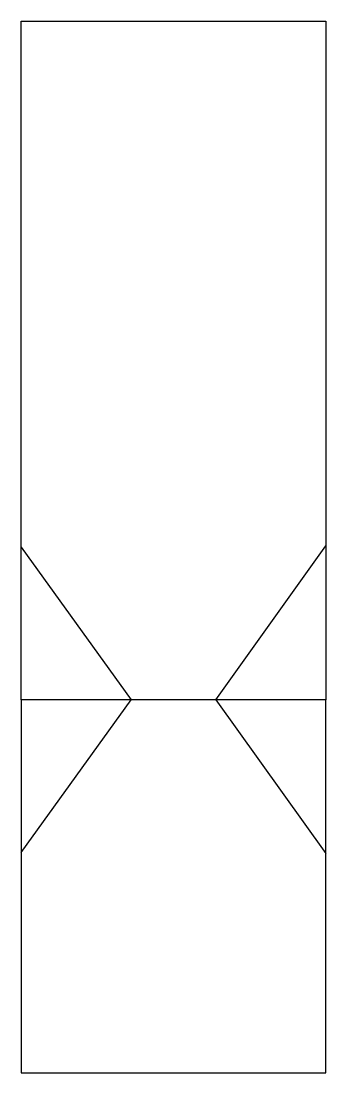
# Model space of a CAD drawing. Header units: millimetres. Extents: x 0 to 18, y 0 to 62.
import ezdxf

# ---------------------------------------------------------------- set-up
doc = ezdxf.new("R2010")
doc.units = ezdxf.units.MM

msp = doc.modelspace()

# ---------------------------------------------------------------- linework, layer by layer
for p, q in [((0, 31), (0, 62)), ((0, 62), (18, 62)), ((18, 62), (18, 31.063)), ((0, 22), (0, 31)), ((18, 31.063), (18, 22)), ((0, 22), (0, 13)), ((18, 12.937), (18, 22)), ((0, 13), (0, 0)), ((18, 0), (18, 12.937)), ((0, 0), (18, 0))]:
    msp.add_line(p, q)
at = {"color": 1}
for p, q in [((0, 31), (6.5, 22)), ((11.5, 22), (18, 31.063)), ((0, 13), (6.5, 22)), ((11.5, 22), (6.5, 22)), ((11.5, 22), (18, 12.937))]:
    msp.add_line(p, q, dxfattribs=at)
at = {"color": 5}
for p, q in [((6.5, 22), (0, 22)), ((18, 22), (11.5, 22))]:
    msp.add_line(p, q, dxfattribs=at)

doc.saveas('drawing.dxf')
